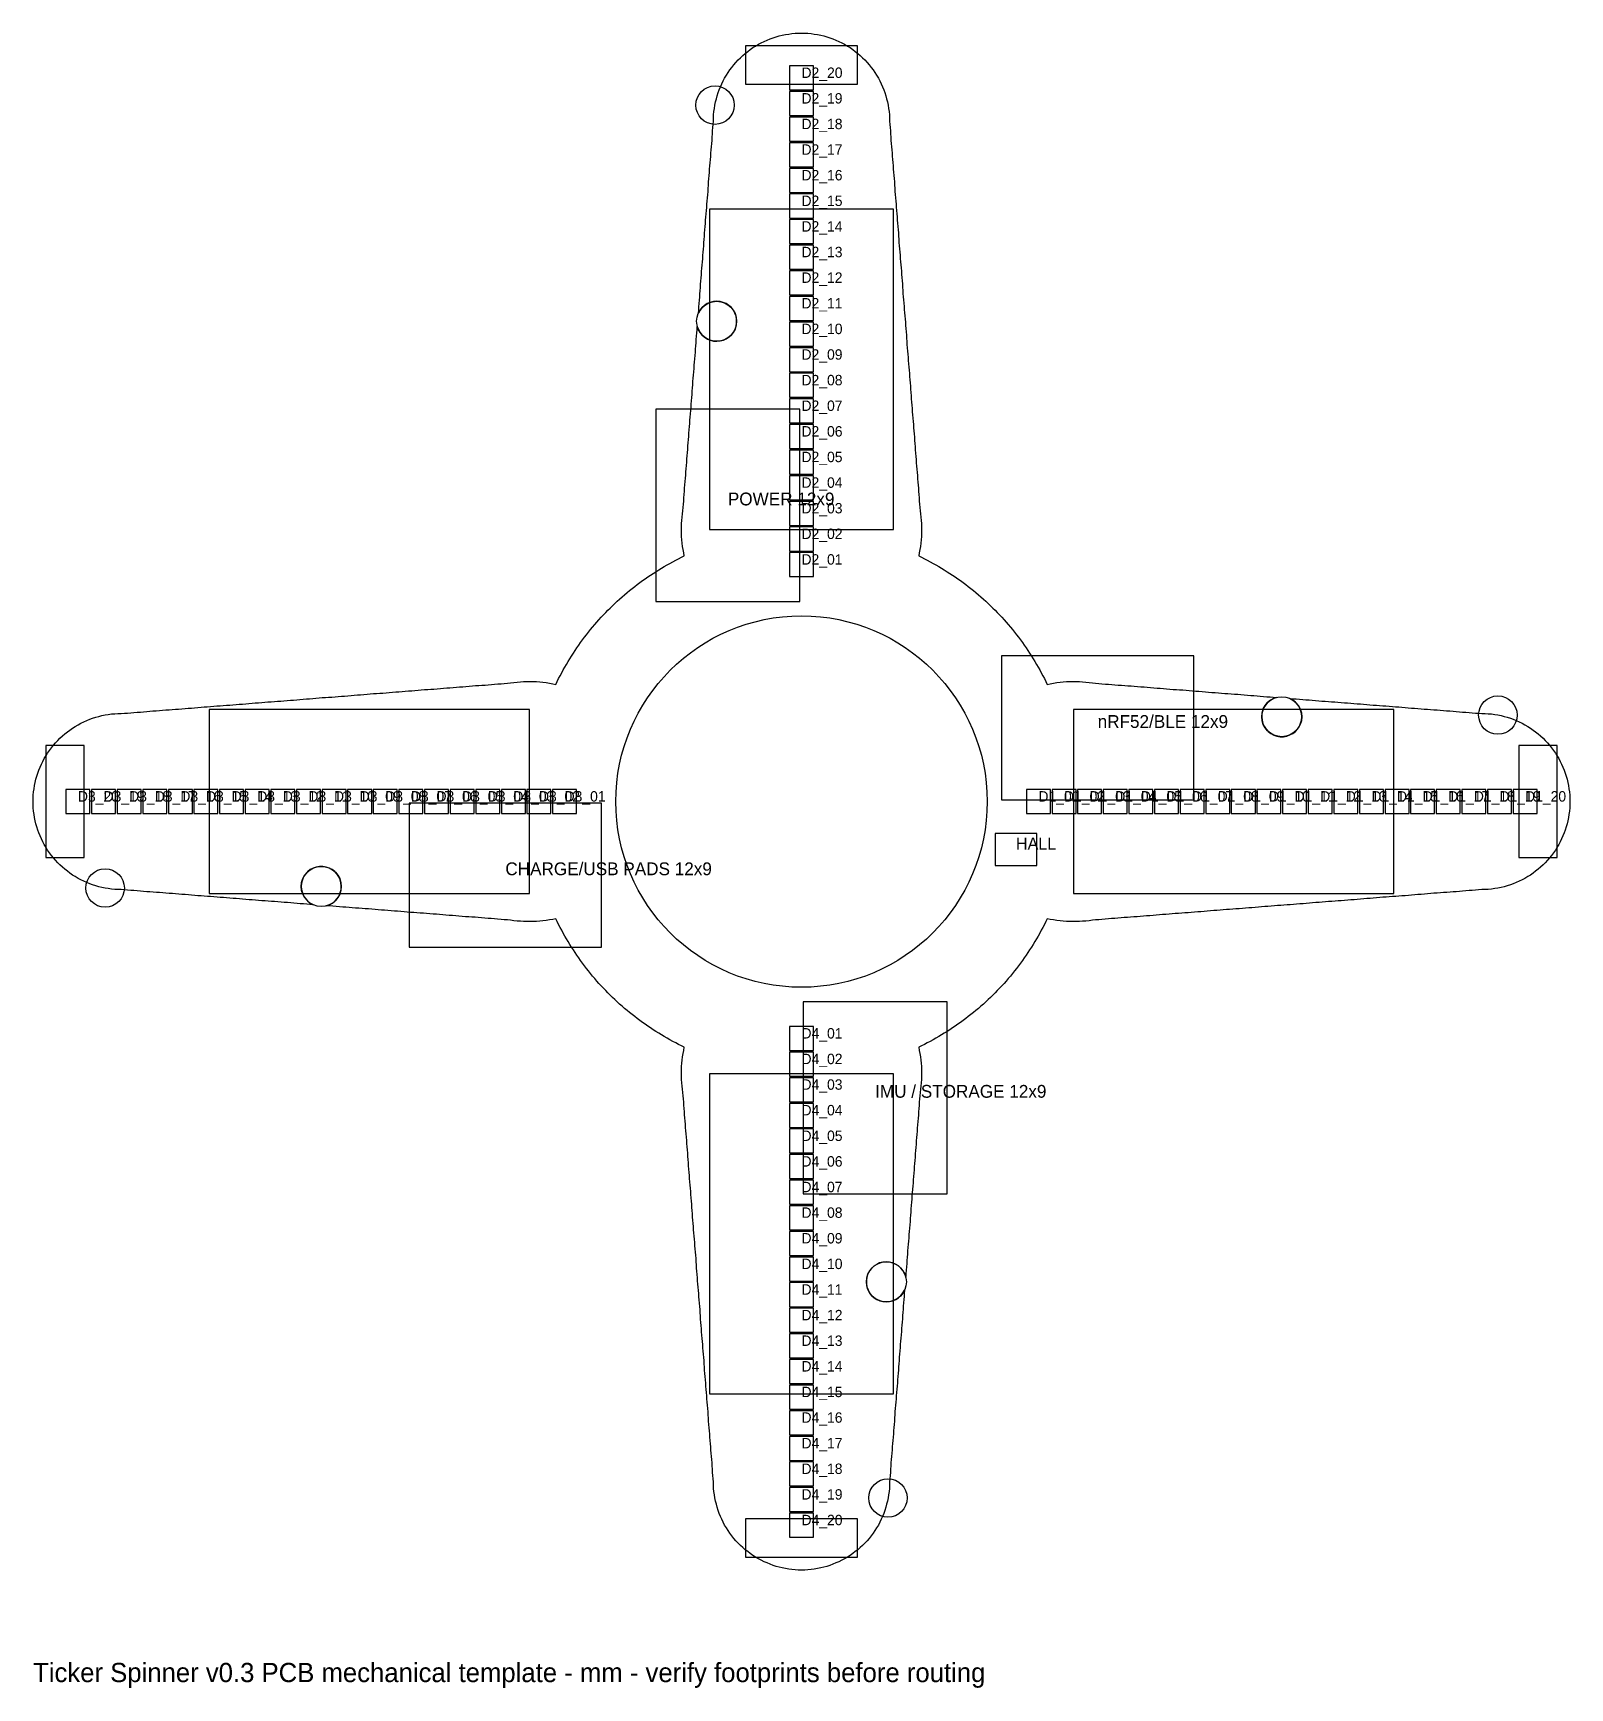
# Model space of a CAD drawing. Header units: millimetres. Extents: x -48 to 48, y -55 to 48.
import ezdxf

# ---------------------------------------------------------------- set-up
doc = ezdxf.new("R2010")
doc.units = ezdxf.units.MM
for name, color, linetype in [('BALANCE', 5, 'Continuous'), ('COURTYARD', 6, 'Continuous'), ('EDGE.CUTS', 7, 'Continuous'), ('LED_TOP', 3, 'Continuous'), ('NOTES', 7, 'Continuous'), ('NPTH', 1, 'Continuous'), ('PLACEMENT_ZONES', 2, 'Continuous'), ('TIP_INTERFACE', 4, 'Continuous')]:
    doc.layers.add(name, color=color, linetype=linetype)

msp = doc.modelspace()

# ---------------------------------------------------------------- linework, layer by layer
at = {"layer": 'BALANCE'}
for centre in [(-5.4, 43.5), (43.5, 5.4), (-43.5, -5.4), (5.4, -43.5)]:
    msp.add_circle(centre, 1.2, dxfattribs=at)
at = {"layer": 'COURTYARD'}
for points in [[(5.75, 17), (5.75, 37), (-5.75, 37), (-5.75, 17)], [(-17, 5.75), (-37, 5.75), (-37, -5.75), (-17, -5.75)], [(17, -5.75), (37, -5.75), (37, 5.75), (17, 5.75)], [(-5.75, -17), (-5.75, -37), (5.75, -37), (5.75, -17)]]:
    msp.add_lwpolyline(points, close=True, dxfattribs=at)
at = {"layer": 'EDGE.CUTS'}
msp.add_lwpolyline([(18.17, -7.41), (17.97, -7.44), (17.77, -7.46), (17.56, -7.48), (17.36, -7.49), (17.16, -7.5), (16.96, -7.5), (16.75, -7.5), (16.55, -7.49), (16.35, -7.47), (16.15, -7.45), (15.94, -7.43), (15.74, -7.39), (15.54, -7.36), (15.35, -7.32), (15.26, -7.5), (15.17, -7.68), (15.07, -7.86), (14.98, -8.04), (14.88, -8.22), (14.78, -8.4), (14.68, -8.57), (14.58, -8.75), (14.47, -8.92), (14.36, -9.09), (14.25, -9.26), (14.14, -9.43), (14.03, -9.6), (13.91, -9.77), (13.8, -9.93), (13.68, -10.1), (13.55, -10.26), (13.43, -10.42), (13.31, -10.58), (13.18, -10.74), (13.05, -10.9), (12.92, -11.05), (12.78, -11.21), (12.65, -11.36), (12.51, -11.51), (12.37, -11.66), (12.23, -11.8), (12.09, -11.95), (11.95, -12.09), (11.8, -12.23), (11.66, -12.37), (11.51, -12.51), (11.36, -12.65), (11.21, -12.78), (11.05, -12.92), (10.9, -13.05), (10.74, -13.18), (10.58, -13.31), (10.42, -13.43), (10.26, -13.55), (10.1, -13.68), (9.93, -13.8), (9.77, -13.91), (9.6, -14.03), (9.43, -14.14), (9.26, -14.25), (9.09, -14.36), (8.92, -14.47), (8.75, -14.58), (8.57, -14.68), (8.4, -14.78), (8.22, -14.88), (8.04, -14.98), (7.86, -15.07), (7.68, -15.17), (7.5, -15.26), (7.32, -15.35), (7.36, -15.54), (7.39, -15.74), (7.43, -15.94), (7.45, -16.15), (7.47, -16.35), (7.49, -16.55), (7.5, -16.75), (7.5, -16.96), (7.5, -17.16), (7.49, -17.36), (7.48, -17.56), (7.46, -17.77), (7.44, -17.97), (7.41, -18.17), (7.39, -18.37), (7.38, -18.57), (7.36, -18.77), (7.34, -18.98), (7.33, -19.18), (7.31, -19.38), (7.3, -19.58), (7.28, -19.78), (7.27, -19.99), (7.25, -20.19), (7.23, -20.39), (7.22, -20.59), (7.2, -20.79), (7.19, -20.99), (7.17, -21.2), (7.16, -21.4), (7.14, -21.6), (7.12, -21.8), (7.11, -22), (7.09, -22.21), (7.08, -22.41), (7.06, -22.61), (7.04, -22.81), (7.03, -23.01), (7.01, -23.21), (7, -23.42), (6.98, -23.62), (6.97, -23.82), (6.95, -24.02), (6.93, -24.22), (6.92, -24.43), (6.9, -24.63), (6.89, -24.83), (6.87, -25.03), (6.85, -25.23), (6.84, -25.43), (6.82, -25.64), (6.81, -25.84), (6.79, -26.04), (6.78, -26.24), (6.76, -26.44), (6.74, -26.64), (6.73, -26.85), (6.71, -27.05), (6.7, -27.25), (6.68, -27.45), (6.66, -27.65), (6.65, -27.86), (6.63, -28.06), (6.62, -28.26), (6.6, -28.46), (6.59, -28.66), (6.57, -28.86), (6.55, -29.07), (6.54, -29.27), (6.52, -29.47), (6.51, -29.67), (6.44, -29.48), (6.34, -29.3), (6.21, -29.14), (6.05, -29), (5.88, -28.89), (5.69, -28.81), (5.49, -28.76), (5.29, -28.75), (5.08, -28.77), (4.88, -28.82), (4.7, -28.91), (4.52, -29.02), (4.37, -29.16), (4.25, -29.32), (4.15, -29.5), (4.09, -29.7), (4.05, -29.9), (4.05, -30.11), (4.09, -30.31), (4.16, -30.5), (4.25, -30.69), (4.38, -30.85), (4.53, -30.99), (4.7, -31.1), (4.89, -31.18), (5.09, -31.23), (5.3, -31.25), (5.5, -31.23), (5.7, -31.18), (5.89, -31.1), (6.06, -30.99), (6.21, -30.85), (6.34, -30.69), (6.44, -30.51), (6.42, -30.71), (6.41, -30.91), (6.39, -31.11), (6.38, -31.31), (6.36, -31.51), (6.35, -31.71), (6.33, -31.91), (6.31, -32.11), (6.3, -32.31), (6.28, -32.51), (6.27, -32.71), (6.25, -32.91), (6.24, -33.11), (6.22, -33.31), (6.21, -33.51), (6.19, -33.71), (6.17, -33.91), (6.16, -34.11), (6.14, -34.31), (6.13, -34.51), (6.11, -34.71), (6.1, -34.91), (6.08, -35.11), (6.06, -35.31), (6.05, -35.51), (6.03, -35.71), (6.02, -35.91), (6, -36.11), (5.99, -36.31), (5.97, -36.51), (5.95, -36.71), (5.94, -36.91), (5.92, -37.11), (5.91, -37.31), (5.89, -37.51), (5.88, -37.7), (5.86, -37.9), (5.84, -38.1), (5.83, -38.3), (5.81, -38.5), (5.8, -38.7), (5.78, -38.9), (5.77, -39.1), (5.75, -39.3), (5.74, -39.5), (5.72, -39.7), (5.7, -39.9), (5.69, -40.1), (5.67, -40.3), (5.66, -40.5), (5.64, -40.7), (5.63, -40.9), (5.61, -41.1), (5.59, -41.3), (5.58, -41.5), (5.56, -41.7), (5.55, -41.9), (5.53, -42.1), (5.52, -42.3), (5.5, -42.5), (5.5, -42.7), (5.49, -42.9), (5.47, -43.1), (5.44, -43.3), (5.41, -43.5), (5.37, -43.7), (5.32, -43.89), (5.27, -44.08), (5.21, -44.28), (5.14, -44.46), (5.06, -44.65), (4.98, -44.83), (4.89, -45.01), (4.8, -45.19), (4.69, -45.37), (4.59, -45.53), (4.47, -45.7), (4.35, -45.86), (4.23, -46.02), (4.1, -46.17), (3.96, -46.32), (3.82, -46.46), (3.67, -46.6), (3.52, -46.73), (3.36, -46.85), (3.2, -46.97), (3.03, -47.09), (2.87, -47.19), (2.69, -47.3), (2.51, -47.39), (2.33, -47.48), (2.15, -47.56), (1.96, -47.64), (1.78, -47.71), (1.58, -47.77), (1.39, -47.82), (1.2, -47.87), (1, -47.91), (0.8, -47.94), (0.6, -47.97), (0.4, -47.99), (0.2, -48), (0, -48), (-0.2, -48), (-0.4, -47.99), (-0.6, -47.97), (-0.8, -47.94), (-1, -47.91), (-1.2, -47.87), (-1.39, -47.82), (-1.58, -47.77), (-1.78, -47.71), (-1.96, -47.64), (-2.15, -47.56), (-2.33, -47.48), (-2.51, -47.39), (-2.69, -47.3), (-2.87, -47.19), (-3.03, -47.09), (-3.2, -46.97), (-3.36, -46.85), (-3.52, -46.73), (-3.67, -46.6), (-3.82, -46.46), (-3.96, -46.32), (-4.1, -46.17), (-4.23, -46.02), (-4.35, -45.86), (-4.47, -45.7), (-4.59, -45.53), (-4.69, -45.37), (-4.8, -45.19), (-4.89, -45.01), (-4.98, -44.83), (-5.06, -44.65), (-5.14, -44.46), (-5.21, -44.28), (-5.27, -44.08), (-5.32, -43.89), (-5.37, -43.7), (-5.41, -43.5), (-5.44, -43.3), (-5.47, -43.1), (-5.49, -42.9), (-5.5, -42.7), (-5.5, -42.5), (-5.52, -42.3), (-5.53, -42.1), (-5.55, -41.9), (-5.56, -41.7), (-5.58, -41.5), (-5.59, -41.3), (-5.61, -41.1), (-5.63, -40.9), (-5.64, -40.71), (-5.66, -40.51), (-5.67, -40.31), (-5.69, -40.11), (-5.7, -39.91), (-5.72, -39.71), (-5.73, -39.51), (-5.75, -39.31), (-5.77, -39.11), (-5.78, -38.91), (-5.8, -38.71), (-5.81, -38.51), (-5.83, -38.31), (-5.84, -38.11), (-5.86, -37.91), (-5.88, -37.71), (-5.89, -37.51), (-5.91, -37.31), (-5.92, -37.12), (-5.94, -36.92), (-5.95, -36.72), (-5.97, -36.52), (-5.98, -36.32), (-6, -36.12), (-6.02, -35.92), (-6.03, -35.72), (-6.05, -35.52), (-6.06, -35.32), (-6.08, -35.12), (-6.09, -34.92), (-6.11, -34.72), (-6.13, -34.52), (-6.14, -34.32), (-6.16, -34.12), (-6.17, -33.92), (-6.19, -33.72), (-6.2, -33.53), (-6.22, -33.33), (-6.24, -33.13), (-6.25, -32.93), (-6.27, -32.73), (-6.28, -32.53), (-6.3, -32.33), (-6.31, -32.13), (-6.33, -31.93), (-6.34, -31.73), (-6.36, -31.53), (-6.38, -31.33), (-6.39, -31.13), (-6.41, -30.93), (-6.42, -30.73), (-6.44, -30.53), (-6.45, -30.33), (-6.47, -30.14), (-6.49, -29.94), (-6.5, -29.74), (-6.52, -29.54), (-6.53, -29.34), (-6.55, -29.14), (-6.56, -28.94), (-6.58, -28.74), (-6.59, -28.54), (-6.61, -28.34), (-6.63, -28.14), (-6.64, -27.94), (-6.66, -27.74), (-6.67, -27.54), (-6.69, -27.34), (-6.7, -27.14), (-6.72, -26.94), (-6.74, -26.74), (-6.75, -26.55), (-6.77, -26.35), (-6.78, -26.15), (-6.8, -25.95), (-6.81, -25.75), (-6.83, -25.55), (-6.85, -25.35), (-6.86, -25.15), (-6.88, -24.95), (-6.89, -24.75), (-6.91, -24.55), (-6.92, -24.35), (-6.94, -24.15), (-6.95, -23.95), (-6.97, -23.75), (-6.99, -23.55), (-7, -23.35), (-7.02, -23.16), (-7.03, -22.96), (-7.05, -22.76), (-7.06, -22.56), (-7.08, -22.36), (-7.1, -22.16), (-7.11, -21.96), (-7.13, -21.76), (-7.14, -21.56), (-7.16, -21.36), (-7.17, -21.16), (-7.19, -20.96), (-7.2, -20.76), (-7.22, -20.56), (-7.24, -20.36), (-7.25, -20.16), (-7.27, -19.96), (-7.28, -19.76), (-7.3, -19.57), (-7.31, -19.37), (-7.33, -19.17), (-7.35, -18.97), (-7.36, -18.77), (-7.38, -18.57), (-7.39, -18.37), (-7.41, -18.17), (-7.44, -17.97), (-7.46, -17.77), (-7.48, -17.56), (-7.49, -17.36), (-7.5, -17.16), (-7.5, -16.96), (-7.5, -16.75), (-7.49, -16.55), (-7.47, -16.35), (-7.45, -16.15), (-7.43, -15.94), (-7.39, -15.74), (-7.36, -15.54), (-7.32, -15.35), (-7.5, -15.26), (-7.68, -15.17), (-7.86, -15.07), (-8.04, -14.98), (-8.22, -14.88), (-8.4, -14.78), (-8.57, -14.68), (-8.75, -14.58), (-8.92, -14.47), (-9.09, -14.36), (-9.26, -14.25), (-9.43, -14.14), (-9.6, -14.03), (-9.77, -13.91), (-9.93, -13.8), (-10.1, -13.68), (-10.26, -13.55), (-10.42, -13.43), (-10.58, -13.31), (-10.74, -13.18), (-10.9, -13.05), (-11.05, -12.92), (-11.21, -12.78), (-11.36, -12.65), (-11.51, -12.51), (-11.66, -12.37), (-11.8, -12.23), (-11.95, -12.09), (-12.09, -11.95), (-12.23, -11.8), (-12.37, -11.66), (-12.51, -11.51), (-12.65, -11.36), (-12.78, -11.21), (-12.92, -11.05), (-13.05, -10.9), (-13.18, -10.74), (-13.31, -10.58), (-13.43, -10.42), (-13.55, -10.26), (-13.68, -10.1), (-13.8, -9.93), (-13.91, -9.77), (-14.03, -9.6), (-14.14, -9.43), (-14.25, -9.26), (-14.36, -9.09), (-14.47, -8.92), (-14.58, -8.75), (-14.68, -8.57), (-14.78, -8.4), (-14.88, -8.22), (-14.98, -8.04), (-15.07, -7.86), (-15.17, -7.68), (-15.26, -7.5), (-15.35, -7.32), (-15.54, -7.36), (-15.74, -7.39), (-15.94, -7.43), (-16.15, -7.45), (-16.35, -7.47), (-16.55, -7.49), (-16.75, -7.5), (-16.96, -7.5), (-17.16, -7.5), (-17.36, -7.49), (-17.56, -7.48), (-17.77, -7.46), (-17.97, -7.44), (-18.17, -7.41), (-18.37, -7.39), (-18.57, -7.38), (-18.77, -7.36), (-18.98, -7.34), (-19.18, -7.33), (-19.38, -7.31), (-19.58, -7.3), (-19.78, -7.28), (-19.99, -7.27), (-20.19, -7.25), (-20.39, -7.23), (-20.59, -7.22), (-20.79, -7.2), (-20.99, -7.19), (-21.2, -7.17), (-21.4, -7.16), (-21.6, -7.14), (-21.8, -7.12), (-22, -7.11), (-22.21, -7.09), (-22.41, -7.08), (-22.61, -7.06), (-22.81, -7.04), (-23.01, -7.03), (-23.21, -7.01), (-23.42, -7), (-23.62, -6.98), (-23.82, -6.97), (-24.02, -6.95), (-24.22, -6.93), (-24.43, -6.92), (-24.63, -6.9), (-24.83, -6.89), (-25.03, -6.87), (-25.23, -6.85), (-25.43, -6.84), (-25.64, -6.82), (-25.84, -6.81), (-26.04, -6.79), (-26.24, -6.78), (-26.44, -6.76), (-26.64, -6.74), (-26.85, -6.73), (-27.05, -6.71), (-27.25, -6.7), (-27.45, -6.68), (-27.65, -6.66), (-27.86, -6.65), (-28.06, -6.63), (-28.26, -6.62), (-28.46, -6.6), (-28.66, -6.59), (-28.86, -6.57), (-29.07, -6.55), (-29.27, -6.54), (-29.47, -6.52), (-29.67, -6.51), (-29.48, -6.44), (-29.3, -6.34), (-29.14, -6.21), (-29, -6.05), (-28.89, -5.88), (-28.81, -5.69), (-28.76, -5.49), (-28.75, -5.29), (-28.77, -5.08), (-28.82, -4.88), (-28.91, -4.7), (-29.02, -4.52), (-29.16, -4.37), (-29.32, -4.25), (-29.5, -4.15), (-29.7, -4.09), (-29.9, -4.05), (-30.11, -4.05), (-30.31, -4.09), (-30.5, -4.16), (-30.69, -4.25), (-30.85, -4.38), (-30.99, -4.53), (-31.1, -4.7), (-31.18, -4.89), (-31.23, -5.09), (-31.25, -5.3), (-31.23, -5.5), (-31.18, -5.7), (-31.1, -5.89), (-30.99, -6.06), (-30.85, -6.21), (-30.69, -6.34), (-30.51, -6.44), (-30.71, -6.42), (-30.91, -6.41), (-31.11, -6.39), (-31.31, -6.38), (-31.51, -6.36), (-31.71, -6.35), (-31.91, -6.33), (-32.11, -6.31), (-32.31, -6.3), (-32.51, -6.28), (-32.71, -6.27), (-32.91, -6.25), (-33.11, -6.24), (-33.31, -6.22), (-33.51, -6.21), (-33.71, -6.19), (-33.91, -6.17), (-34.11, -6.16), (-34.31, -6.14), (-34.51, -6.13), (-34.71, -6.11), (-34.91, -6.1), (-35.11, -6.08), (-35.31, -6.06), (-35.51, -6.05), (-35.71, -6.03), (-35.91, -6.02), (-36.11, -6), (-36.31, -5.99), (-36.51, -5.97), (-36.71, -5.95), (-36.91, -5.94), (-37.11, -5.92), (-37.31, -5.91), (-37.51, -5.89), (-37.7, -5.88), (-37.9, -5.86), (-38.1, -5.84), (-38.3, -5.83), (-38.5, -5.81), (-38.7, -5.8), (-38.9, -5.78), (-39.1, -5.77), (-39.3, -5.75), (-39.5, -5.74), (-39.7, -5.72), (-39.9, -5.7), (-40.1, -5.69), (-40.3, -5.67), (-40.5, -5.66), (-40.7, -5.64), (-40.9, -5.63), (-41.1, -5.61), (-41.3, -5.59), (-41.5, -5.58), (-41.7, -5.56), (-41.9, -5.55), (-42.1, -5.53), (-42.3, -5.52), (-42.5, -5.5), (-42.7, -5.5), (-42.9, -5.49), (-43.1, -5.47), (-43.3, -5.44), (-43.5, -5.41), (-43.7, -5.37), (-43.89, -5.32), (-44.08, -5.27), (-44.28, -5.21), (-44.46, -5.14), (-44.65, -5.06), (-44.83, -4.98), (-45.01, -4.89), (-45.19, -4.8), (-45.37, -4.69), (-45.53, -4.59), (-45.7, -4.47), (-45.86, -4.35), (-46.02, -4.23), (-46.17, -4.1), (-46.32, -3.96), (-46.46, -3.82), (-46.6, -3.67), (-46.73, -3.52), (-46.85, -3.36), (-46.97, -3.2), (-47.09, -3.03), (-47.19, -2.87), (-47.3, -2.69), (-47.39, -2.51), (-47.48, -2.33), (-47.56, -2.15), (-47.64, -1.96), (-47.71, -1.78), (-47.77, -1.58), (-47.82, -1.39), (-47.87, -1.2), (-47.91, -1), (-47.94, -0.8), (-47.97, -0.6), (-47.99, -0.4), (-48, -0.2), (-48, 0), (-48, 0.2), (-47.99, 0.4), (-47.97, 0.6), (-47.94, 0.8), (-47.91, 1), (-47.87, 1.2), (-47.82, 1.39), (-47.77, 1.58), (-47.71, 1.78), (-47.64, 1.96), (-47.56, 2.15), (-47.48, 2.33), (-47.39, 2.51), (-47.3, 2.69), (-47.19, 2.87), (-47.09, 3.03), (-46.97, 3.2), (-46.85, 3.36), (-46.73, 3.52), (-46.6, 3.67), (-46.46, 3.82), (-46.32, 3.96), (-46.17, 4.1), (-46.02, 4.23), (-45.86, 4.35), (-45.7, 4.47), (-45.53, 4.59), (-45.37, 4.69), (-45.19, 4.8), (-45.01, 4.89), (-44.83, 4.98), (-44.65, 5.06), (-44.46, 5.14), (-44.28, 5.21), (-44.08, 5.27), (-43.89, 5.32), (-43.7, 5.37), (-43.5, 5.41), (-43.3, 5.44), (-43.1, 5.47), (-42.9, 5.49), (-42.7, 5.5), (-42.5, 5.5), (-42.3, 5.52), (-42.1, 5.53), (-41.9, 5.55), (-41.7, 5.56), (-41.5, 5.58), (-41.3, 5.59), (-41.1, 5.61), (-40.9, 5.63), (-40.71, 5.64), (-40.51, 5.66), (-40.31, 5.67), (-40.11, 5.69), (-39.91, 5.7), (-39.71, 5.72), (-39.51, 5.73), (-39.31, 5.75), (-39.11, 5.77), (-38.91, 5.78), (-38.71, 5.8), (-38.51, 5.81), (-38.31, 5.83), (-38.11, 5.84), (-37.91, 5.86), (-37.71, 5.88), (-37.51, 5.89), (-37.31, 5.91), (-37.12, 5.92), (-36.92, 5.94), (-36.72, 5.95), (-36.52, 5.97), (-36.32, 5.98), (-36.12, 6), (-35.92, 6.02), (-35.72, 6.03), (-35.52, 6.05), (-35.32, 6.06), (-35.12, 6.08), (-34.92, 6.09), (-34.72, 6.11), (-34.52, 6.13), (-34.32, 6.14), (-34.12, 6.16), (-33.92, 6.17), (-33.72, 6.19), (-33.53, 6.2), (-33.33, 6.22), (-33.13, 6.24), (-32.93, 6.25), (-32.73, 6.27), (-32.53, 6.28), (-32.33, 6.3), (-32.13, 6.31), (-31.93, 6.33), (-31.73, 6.34), (-31.53, 6.36), (-31.33, 6.38), (-31.13, 6.39), (-30.93, 6.41), (-30.73, 6.42), (-30.53, 6.44), (-30.33, 6.45), (-30.14, 6.47), (-29.94, 6.49), (-29.74, 6.5), (-29.54, 6.52), (-29.34, 6.53), (-29.14, 6.55), (-28.94, 6.56), (-28.74, 6.58), (-28.54, 6.59), (-28.34, 6.61), (-28.14, 6.63), (-27.94, 6.64), (-27.74, 6.66), (-27.54, 6.67), (-27.34, 6.69), (-27.14, 6.7), (-26.94, 6.72), (-26.74, 6.74), (-26.55, 6.75), (-26.35, 6.77), (-26.15, 6.78), (-25.95, 6.8), (-25.75, 6.81), (-25.55, 6.83), (-25.35, 6.85), (-25.15, 6.86), (-24.95, 6.88), (-24.75, 6.89), (-24.55, 6.91), (-24.35, 6.92), (-24.15, 6.94), (-23.95, 6.95), (-23.75, 6.97), (-23.55, 6.99), (-23.35, 7), (-23.16, 7.02), (-22.96, 7.03), (-22.76, 7.05), (-22.56, 7.06), (-22.36, 7.08), (-22.16, 7.1), (-21.96, 7.11), (-21.76, 7.13), (-21.56, 7.14), (-21.36, 7.16), (-21.16, 7.17), (-20.96, 7.19), (-20.76, 7.2), (-20.56, 7.22), (-20.36, 7.24), (-20.16, 7.25), (-19.96, 7.27), (-19.76, 7.28), (-19.57, 7.3), (-19.37, 7.31), (-19.17, 7.33), (-18.97, 7.35), (-18.77, 7.36), (-18.57, 7.38), (-18.37, 7.39), (-18.17, 7.41), (-17.97, 7.44), (-17.77, 7.46), (-17.56, 7.48), (-17.36, 7.49), (-17.16, 7.5), (-16.96, 7.5), (-16.75, 7.5), (-16.55, 7.49), (-16.35, 7.47), (-16.15, 7.45), (-15.94, 7.43), (-15.74, 7.39), (-15.54, 7.36), (-15.35, 7.32), (-15.26, 7.5), (-15.17, 7.68), (-15.07, 7.86), (-14.98, 8.04), (-14.88, 8.22), (-14.78, 8.4), (-14.68, 8.57), (-14.58, 8.75), (-14.47, 8.92), (-14.36, 9.09), (-14.25, 9.26), (-14.14, 9.43), (-14.03, 9.6), (-13.91, 9.77), (-13.8, 9.93), (-13.68, 10.1), (-13.55, 10.26), (-13.43, 10.42), (-13.31, 10.58), (-13.18, 10.74), (-13.05, 10.9), (-12.92, 11.05), (-12.78, 11.21), (-12.65, 11.36), (-12.51, 11.51), (-12.37, 11.66), (-12.23, 11.8), (-12.09, 11.95), (-11.95, 12.09), (-11.8, 12.23), (-11.66, 12.37), (-11.51, 12.51), (-11.36, 12.65), (-11.21, 12.78), (-11.05, 12.92), (-10.9, 13.05), (-10.74, 13.18), (-10.58, 13.31), (-10.42, 13.43), (-10.26, 13.55), (-10.1, 13.68), (-9.93, 13.8), (-9.77, 13.91), (-9.6, 14.03), (-9.43, 14.14), (-9.26, 14.25), (-9.09, 14.36), (-8.92, 14.47), (-8.75, 14.58), (-8.57, 14.68), (-8.4, 14.78), (-8.22, 14.88), (-8.04, 14.98), (-7.86, 15.07), (-7.68, 15.17), (-7.5, 15.26), (-7.32, 15.35), (-7.36, 15.54), (-7.39, 15.74), (-7.43, 15.94), (-7.45, 16.15), (-7.47, 16.35), (-7.49, 16.55), (-7.5, 16.75), (-7.5, 16.96), (-7.5, 17.16), (-7.49, 17.36), (-7.48, 17.56), (-7.46, 17.77), (-7.44, 17.97), (-7.41, 18.17), (-7.39, 18.37), (-7.38, 18.57), (-7.36, 18.77), (-7.34, 18.98), (-7.33, 19.18), (-7.31, 19.38), (-7.3, 19.58), (-7.28, 19.78), (-7.27, 19.99), (-7.25, 20.19), (-7.23, 20.39), (-7.22, 20.59), (-7.2, 20.79), (-7.19, 20.99), (-7.17, 21.2), (-7.16, 21.4), (-7.14, 21.6), (-7.12, 21.8), (-7.11, 22), (-7.09, 22.21), (-7.08, 22.41), (-7.06, 22.61), (-7.04, 22.81), (-7.03, 23.01), (-7.01, 23.21), (-7, 23.42), (-6.98, 23.62), (-6.97, 23.82), (-6.95, 24.02), (-6.93, 24.22), (-6.92, 24.43), (-6.9, 24.63), (-6.89, 24.83), (-6.87, 25.03), (-6.85, 25.23), (-6.84, 25.43), (-6.82, 25.64), (-6.81, 25.84), (-6.79, 26.04), (-6.78, 26.24), (-6.76, 26.44), (-6.74, 26.64), (-6.73, 26.85), (-6.71, 27.05), (-6.7, 27.25), (-6.68, 27.45), (-6.66, 27.65), (-6.65, 27.86), (-6.63, 28.06), (-6.62, 28.26), (-6.6, 28.46), (-6.59, 28.66), (-6.57, 28.86), (-6.55, 29.07), (-6.54, 29.27), (-6.52, 29.47), (-6.51, 29.67), (-6.44, 29.48), (-6.34, 29.3), (-6.21, 29.14), (-6.05, 29), (-5.88, 28.89), (-5.69, 28.81), (-5.49, 28.76), (-5.29, 28.75), (-5.08, 28.77), (-4.88, 28.82), (-4.7, 28.91), (-4.52, 29.02), (-4.37, 29.16), (-4.25, 29.32), (-4.15, 29.5), (-4.09, 29.7), (-4.05, 29.9), (-4.05, 30.11), (-4.09, 30.31), (-4.16, 30.5), (-4.25, 30.69), (-4.38, 30.85), (-4.53, 30.99), (-4.7, 31.1), (-4.89, 31.18), (-5.09, 31.23), (-5.3, 31.25), (-5.5, 31.23), (-5.7, 31.18), (-5.89, 31.1), (-6.06, 30.99), (-6.21, 30.85), (-6.34, 30.69), (-6.44, 30.51), (-6.42, 30.71), (-6.41, 30.91), (-6.39, 31.11), (-6.38, 31.31), (-6.36, 31.51), (-6.35, 31.71), (-6.33, 31.91), (-6.31, 32.11), (-6.3, 32.31), (-6.28, 32.51), (-6.27, 32.71), (-6.25, 32.91), (-6.24, 33.11), (-6.22, 33.31), (-6.21, 33.51), (-6.19, 33.71), (-6.17, 33.91), (-6.16, 34.11), (-6.14, 34.31), (-6.13, 34.51), (-6.11, 34.71), (-6.1, 34.91), (-6.08, 35.11), (-6.06, 35.31), (-6.05, 35.51), (-6.03, 35.71), (-6.02, 35.91), (-6, 36.11), (-5.99, 36.31), (-5.97, 36.51), (-5.95, 36.71), (-5.94, 36.91), (-5.92, 37.11), (-5.91, 37.31), (-5.89, 37.51), (-5.88, 37.7), (-5.86, 37.9), (-5.84, 38.1), (-5.83, 38.3), (-5.81, 38.5), (-5.8, 38.7), (-5.78, 38.9), (-5.77, 39.1), (-5.75, 39.3), (-5.74, 39.5), (-5.72, 39.7), (-5.7, 39.9), (-5.69, 40.1), (-5.67, 40.3), (-5.66, 40.5), (-5.64, 40.7), (-5.63, 40.9), (-5.61, 41.1), (-5.59, 41.3), (-5.58, 41.5), (-5.56, 41.7), (-5.55, 41.9), (-5.53, 42.1), (-5.52, 42.3), (-5.5, 42.5), (-5.5, 42.7), (-5.49, 42.9), (-5.47, 43.1), (-5.44, 43.3), (-5.41, 43.5), (-5.37, 43.7), (-5.32, 43.89), (-5.27, 44.08), (-5.21, 44.28), (-5.14, 44.46), (-5.06, 44.65), (-4.98, 44.83), (-4.89, 45.01), (-4.8, 45.19), (-4.69, 45.37), (-4.59, 45.53), (-4.47, 45.7), (-4.35, 45.86), (-4.23, 46.02), (-4.1, 46.17), (-3.96, 46.32), (-3.82, 46.46), (-3.67, 46.6), (-3.52, 46.73), (-3.36, 46.85), (-3.2, 46.97), (-3.03, 47.09), (-2.87, 47.19), (-2.69, 47.3), (-2.51, 47.39), (-2.33, 47.48), (-2.15, 47.56), (-1.96, 47.64), (-1.78, 47.71), (-1.58, 47.77), (-1.39, 47.82), (-1.2, 47.87), (-1, 47.91), (-0.8, 47.94), (-0.6, 47.97), (-0.4, 47.99), (-0.2, 48), (0, 48), (0.2, 48), (0.4, 47.99), (0.6, 47.97), (0.8, 47.94), (1, 47.91), (1.2, 47.87), (1.39, 47.82), (1.58, 47.77), (1.78, 47.71), (1.96, 47.64), (2.15, 47.56), (2.33, 47.48), (2.51, 47.39), (2.69, 47.3), (2.87, 47.19), (3.03, 47.09), (3.2, 46.97), (3.36, 46.85), (3.52, 46.73), (3.67, 46.6), (3.82, 46.46), (3.96, 46.32), (4.1, 46.17), (4.23, 46.02), (4.35, 45.86), (4.47, 45.7), (4.59, 45.53), (4.69, 45.37), (4.8, 45.19), (4.89, 45.01), (4.98, 44.83), (5.06, 44.65), (5.14, 44.46), (5.21, 44.28), (5.27, 44.08), (5.32, 43.89), (5.37, 43.7), (5.41, 43.5), (5.44, 43.3), (5.47, 43.1), (5.49, 42.9), (5.5, 42.7), (5.5, 42.5), (5.52, 42.3), (5.53, 42.1), (5.55, 41.9), (5.56, 41.7), (5.58, 41.5), (5.59, 41.3), (5.61, 41.1), (5.63, 40.9), (5.64, 40.71), (5.66, 40.51), (5.67, 40.31), (5.69, 40.11), (5.7, 39.91), (5.72, 39.71), (5.73, 39.51), (5.75, 39.31), (5.77, 39.11), (5.78, 38.91), (5.8, 38.71), (5.81, 38.51), (5.83, 38.31), (5.84, 38.11), (5.86, 37.91), (5.88, 37.71), (5.89, 37.51), (5.91, 37.31), (5.92, 37.12), (5.94, 36.92), (5.95, 36.72), (5.97, 36.52), (5.98, 36.32), (6, 36.12), (6.02, 35.92), (6.03, 35.72), (6.05, 35.52), (6.06, 35.32), (6.08, 35.12), (6.09, 34.92), (6.11, 34.72), (6.13, 34.52), (6.14, 34.32), (6.16, 34.12), (6.17, 33.92), (6.19, 33.72), (6.2, 33.53), (6.22, 33.33), (6.24, 33.13), (6.25, 32.93), (6.27, 32.73), (6.28, 32.53), (6.3, 32.33), (6.31, 32.13), (6.33, 31.93), (6.34, 31.73), (6.36, 31.53), (6.38, 31.33), (6.39, 31.13), (6.41, 30.93), (6.42, 30.73), (6.44, 30.53), (6.45, 30.33), (6.47, 30.14), (6.49, 29.94), (6.5, 29.74), (6.52, 29.54), (6.53, 29.34), (6.55, 29.14), (6.56, 28.94), (6.58, 28.74), (6.59, 28.54), (6.61, 28.34), (6.63, 28.14), (6.64, 27.94), (6.66, 27.74), (6.67, 27.54), (6.69, 27.34), (6.7, 27.14), (6.72, 26.94), (6.74, 26.74), (6.75, 26.55), (6.77, 26.35), (6.78, 26.15), (6.8, 25.95), (6.81, 25.75), (6.83, 25.55), (6.85, 25.35), (6.86, 25.15), (6.88, 24.95), (6.89, 24.75), (6.91, 24.55), (6.92, 24.35), (6.94, 24.15), (6.95, 23.95), (6.97, 23.75), (6.99, 23.55), (7, 23.35), (7.02, 23.16), (7.03, 22.96), (7.05, 22.76), (7.06, 22.56), (7.08, 22.36), (7.1, 22.16), (7.11, 21.96), (7.13, 21.76), (7.14, 21.56), (7.16, 21.36), (7.17, 21.16), (7.19, 20.96), (7.2, 20.76), (7.22, 20.56), (7.24, 20.36), (7.25, 20.16), (7.27, 19.96), (7.28, 19.76), (7.3, 19.57), (7.31, 19.37), (7.33, 19.17), (7.35, 18.97), (7.36, 18.77), (7.38, 18.57), (7.39, 18.37), (7.41, 18.17), (7.44, 17.97), (7.46, 17.77), (7.48, 17.56), (7.49, 17.36), (7.5, 17.16), (7.5, 16.96), (7.5, 16.75), (7.49, 16.55), (7.47, 16.35), (7.45, 16.15), (7.43, 15.94), (7.39, 15.74), (7.36, 15.54), (7.32, 15.35), (7.5, 15.26), (7.68, 15.17), (7.86, 15.07), (8.04, 14.98), (8.22, 14.88), (8.4, 14.78), (8.57, 14.68), (8.75, 14.58), (8.92, 14.47), (9.09, 14.36), (9.26, 14.25), (9.43, 14.14), (9.6, 14.03), (9.77, 13.91), (9.93, 13.8), (10.1, 13.68), (10.26, 13.55), (10.42, 13.43), (10.58, 13.31), (10.74, 13.18), (10.9, 13.05), (11.05, 12.92), (11.21, 12.78), (11.36, 12.65), (11.51, 12.51), (11.66, 12.37), (11.8, 12.23), (11.95, 12.09), (12.09, 11.95), (12.23, 11.8), (12.37, 11.66), (12.51, 11.51), (12.65, 11.36), (12.78, 11.21), (12.92, 11.05), (13.05, 10.9), (13.18, 10.74), (13.31, 10.58), (13.43, 10.42), (13.55, 10.26), (13.68, 10.1), (13.8, 9.93), (13.91, 9.77), (14.03, 9.6), (14.14, 9.43), (14.25, 9.26), (14.36, 9.09), (14.47, 8.92), (14.58, 8.75), (14.68, 8.57), (14.78, 8.4), (14.88, 8.22), (14.98, 8.04), (15.07, 7.86), (15.17, 7.68), (15.26, 7.5), (15.35, 7.32), (15.54, 7.36), (15.74, 7.39), (15.94, 7.43), (16.15, 7.45), (16.35, 7.47), (16.55, 7.49), (16.75, 7.5), (16.96, 7.5), (17.16, 7.5), (17.36, 7.49), (17.56, 7.48), (17.77, 7.46), (17.97, 7.44), (18.17, 7.41), (18.37, 7.39), (18.57, 7.38), (18.77, 7.36), (18.98, 7.34), (19.18, 7.33), (19.38, 7.31), (19.58, 7.3), (19.78, 7.28), (19.99, 7.27), (20.19, 7.25), (20.39, 7.23), (20.59, 7.22), (20.79, 7.2), (20.99, 7.19), (21.2, 7.17), (21.4, 7.16), (21.6, 7.14), (21.8, 7.12), (22, 7.11), (22.21, 7.09), (22.41, 7.08), (22.61, 7.06), (22.81, 7.04), (23.01, 7.03), (23.21, 7.01), (23.42, 7), (23.62, 6.98), (23.82, 6.97), (24.02, 6.95), (24.22, 6.93), (24.43, 6.92), (24.63, 6.9), (24.83, 6.89), (25.03, 6.87), (25.23, 6.85), (25.43, 6.84), (25.64, 6.82), (25.84, 6.81), (26.04, 6.79), (26.24, 6.78), (26.44, 6.76), (26.64, 6.74), (26.85, 6.73), (27.05, 6.71), (27.25, 6.7), (27.45, 6.68), (27.65, 6.66), (27.86, 6.65), (28.06, 6.63), (28.26, 6.62), (28.46, 6.6), (28.66, 6.59), (28.86, 6.57), (29.07, 6.55), (29.27, 6.54), (29.47, 6.52), (29.67, 6.51), (29.48, 6.44), (29.3, 6.34), (29.14, 6.21), (29, 6.05), (28.89, 5.88), (28.81, 5.69), (28.76, 5.49), (28.75, 5.29), (28.77, 5.08), (28.82, 4.88), (28.91, 4.7), (29.02, 4.52), (29.16, 4.37), (29.32, 4.25), (29.5, 4.15), (29.7, 4.09), (29.9, 4.05), (30.11, 4.05), (30.31, 4.09), (30.5, 4.16), (30.69, 4.25), (30.85, 4.38), (30.99, 4.53), (31.1, 4.7), (31.18, 4.89), (31.23, 5.09), (31.25, 5.3), (31.23, 5.5), (31.18, 5.7), (31.1, 5.89), (30.99, 6.06), (30.85, 6.21), (30.69, 6.34), (30.51, 6.44), (30.71, 6.42), (30.91, 6.41), (31.11, 6.39), (31.31, 6.38), (31.51, 6.36), (31.71, 6.35), (31.91, 6.33), (32.11, 6.31), (32.31, 6.3), (32.51, 6.28), (32.71, 6.27), (32.91, 6.25), (33.11, 6.24), (33.31, 6.22), (33.51, 6.21), (33.71, 6.19), (33.91, 6.17), (34.11, 6.16), (34.31, 6.14), (34.51, 6.13), (34.71, 6.11), (34.91, 6.1), (35.11, 6.08), (35.31, 6.06), (35.51, 6.05), (35.71, 6.03), (35.91, 6.02), (36.11, 6), (36.31, 5.99), (36.51, 5.97), (36.71, 5.95), (36.91, 5.94), (37.11, 5.92), (37.31, 5.91), (37.51, 5.89), (37.7, 5.88), (37.9, 5.86), (38.1, 5.84), (38.3, 5.83), (38.5, 5.81), (38.7, 5.8), (38.9, 5.78), (39.1, 5.77), (39.3, 5.75), (39.5, 5.74), (39.7, 5.72), (39.9, 5.7), (40.1, 5.69), (40.3, 5.67), (40.5, 5.66), (40.7, 5.64), (40.9, 5.63), (41.1, 5.61), (41.3, 5.59), (41.5, 5.58), (41.7, 5.56), (41.9, 5.55), (42.1, 5.53), (42.3, 5.52), (42.5, 5.5), (42.7, 5.5), (42.9, 5.49), (43.1, 5.47), (43.3, 5.44), (43.5, 5.41), (43.7, 5.37), (43.89, 5.32), (44.08, 5.27), (44.28, 5.21), (44.46, 5.14), (44.65, 5.06), (44.83, 4.98), (45.01, 4.89), (45.19, 4.8), (45.37, 4.69), (45.53, 4.59), (45.7, 4.47), (45.86, 4.35), (46.02, 4.23), (46.17, 4.1), (46.32, 3.96), (46.46, 3.82), (46.6, 3.67), (46.73, 3.52), (46.85, 3.36), (46.97, 3.2), (47.09, 3.03), (47.19, 2.87), (47.3, 2.69), (47.39, 2.51), (47.48, 2.33), (47.56, 2.15), (47.64, 1.96), (47.71, 1.78), (47.77, 1.58), (47.82, 1.39), (47.87, 1.2), (47.91, 1), (47.94, 0.8), (47.97, 0.6), (47.99, 0.4), (48, 0.2), (48, 0), (48, -0.2), (47.99, -0.4), (47.97, -0.6), (47.94, -0.8), (47.91, -1), (47.87, -1.2), (47.82, -1.39), (47.77, -1.58), (47.71, -1.78), (47.64, -1.96), (47.56, -2.15), (47.48, -2.33), (47.39, -2.51), (47.3, -2.69), (47.19, -2.87), (47.09, -3.03), (46.97, -3.2), (46.85, -3.36), (46.73, -3.52), (46.6, -3.67), (46.46, -3.82), (46.32, -3.96), (46.17, -4.1), (46.02, -4.23), (45.86, -4.35), (45.7, -4.47), (45.53, -4.59), (45.37, -4.69), (45.19, -4.8), (45.01, -4.89), (44.83, -4.98), (44.65, -5.06), (44.46, -5.14), (44.28, -5.21), (44.08, -5.27), (43.89, -5.32), (43.7, -5.37), (43.5, -5.41), (43.3, -5.44), (43.1, -5.47), (42.9, -5.49), (42.7, -5.5), (42.5, -5.5), (42.3, -5.52), (42.1, -5.53), (41.9, -5.55), (41.7, -5.56), (41.5, -5.58), (41.3, -5.59), (41.1, -5.61), (40.9, -5.63), (40.71, -5.64), (40.51, -5.66), (40.31, -5.67), (40.11, -5.69), (39.91, -5.7), (39.71, -5.72), (39.51, -5.73), (39.31, -5.75), (39.11, -5.77), (38.91, -5.78), (38.71, -5.8), (38.51, -5.81), (38.31, -5.83), (38.11, -5.84), (37.91, -5.86), (37.71, -5.88), (37.51, -5.89), (37.31, -5.91), (37.12, -5.92), (36.92, -5.94), (36.72, -5.95), (36.52, -5.97), (36.32, -5.98), (36.12, -6), (35.92, -6.02), (35.72, -6.03), (35.52, -6.05), (35.32, -6.06), (35.12, -6.08), (34.92, -6.09), (34.72, -6.11), (34.52, -6.13), (34.32, -6.14), (34.12, -6.16), (33.92, -6.17), (33.72, -6.19), (33.53, -6.2), (33.33, -6.22), (33.13, -6.24), (32.93, -6.25), (32.73, -6.27), (32.53, -6.28), (32.33, -6.3), (32.13, -6.31), (31.93, -6.33), (31.73, -6.34), (31.53, -6.36), (31.33, -6.38), (31.13, -6.39), (30.93, -6.41), (30.73, -6.42), (30.53, -6.44), (30.33, -6.45), (30.14, -6.47), (29.94, -6.49), (29.74, -6.5), (29.54, -6.52), (29.34, -6.53), (29.14, -6.55), (28.94, -6.56), (28.74, -6.58), (28.54, -6.59), (28.34, -6.61), (28.14, -6.63), (27.94, -6.64), (27.74, -6.66), (27.54, -6.67), (27.34, -6.69), (27.14, -6.7), (26.94, -6.72), (26.74, -6.74), (26.55, -6.75), (26.35, -6.77), (26.15, -6.78), (25.95, -6.8), (25.75, -6.81), (25.55, -6.83), (25.35, -6.85), (25.15, -6.86), (24.95, -6.88), (24.75, -6.89), (24.55, -6.91), (24.35, -6.92), (24.15, -6.94), (23.95, -6.95), (23.75, -6.97), (23.55, -6.99), (23.35, -7), (23.16, -7.02), (22.96, -7.03), (22.76, -7.05), (22.56, -7.06), (22.36, -7.08), (22.16, -7.1), (21.96, -7.11), (21.76, -7.13), (21.56, -7.14), (21.36, -7.16), (21.16, -7.17), (20.96, -7.19), (20.76, -7.2), (20.56, -7.22), (20.36, -7.24), (20.16, -7.25), (19.96, -7.27), (19.76, -7.28), (19.57, -7.3), (19.37, -7.31), (19.17, -7.33), (18.97, -7.35), (18.77, -7.36), (18.57, -7.38), (18.37, -7.39), (18.17, -7.41)], close=True, dxfattribs=at)
at = {"layer": 'LED_TOP'}
for points in [[(0.75, 44.45), (0.75, 45.95), (-0.75, 45.95), (-0.75, 44.45)], [(0.75, 42.85), (0.75, 44.35), (-0.75, 44.35), (-0.75, 42.85)], [(0.75, 41.25), (0.75, 42.75), (-0.75, 42.75), (-0.75, 41.25)], [(0.75, 39.65), (0.75, 41.15), (-0.75, 41.15), (-0.75, 39.65)], [(0.75, 38.05), (0.75, 39.55), (-0.75, 39.55), (-0.75, 38.05)], [(0.75, 36.45), (0.75, 37.95), (-0.75, 37.95), (-0.75, 36.45)], [(0.75, 34.85), (0.75, 36.35), (-0.75, 36.35), (-0.75, 34.85)], [(0.75, 33.25), (0.75, 34.75), (-0.75, 34.75), (-0.75, 33.25)], [(0.75, 31.65), (0.75, 33.15), (-0.75, 33.15), (-0.75, 31.65)], [(0.75, 30.05), (0.75, 31.55), (-0.75, 31.55), (-0.75, 30.05)], [(0.75, 28.45), (0.75, 29.95), (-0.75, 29.95), (-0.75, 28.45)], [(0.75, 26.85), (0.75, 28.35), (-0.75, 28.35), (-0.75, 26.85)], [(0.75, 25.25), (0.75, 26.75), (-0.75, 26.75), (-0.75, 25.25)], [(0.75, 23.65), (0.75, 25.15), (-0.75, 25.15), (-0.75, 23.65)], [(0.75, 22.05), (0.75, 23.55), (-0.75, 23.55), (-0.75, 22.05)], [(0.75, 20.45), (0.75, 21.95), (-0.75, 21.95), (-0.75, 20.45)], [(0.75, 18.85), (0.75, 20.35), (-0.75, 20.35), (-0.75, 18.85)], [(0.75, 17.25), (0.75, 18.75), (-0.75, 18.75), (-0.75, 17.25)], [(0.75, 15.65), (0.75, 17.15), (-0.75, 17.15), (-0.75, 15.65)], [(0.75, 14.05), (0.75, 15.55), (-0.75, 15.55), (-0.75, 14.05)], [(-44.45, 0.75), (-45.95, 0.75), (-45.95, -0.75), (-44.45, -0.75)], [(-42.85, 0.75), (-44.35, 0.75), (-44.35, -0.75), (-42.85, -0.75)], [(-41.25, 0.75), (-42.75, 0.75), (-42.75, -0.75), (-41.25, -0.75)], [(-39.65, 0.75), (-41.15, 0.75), (-41.15, -0.75), (-39.65, -0.75)], [(-38.05, 0.75), (-39.55, 0.75), (-39.55, -0.75), (-38.05, -0.75)], [(-36.45, 0.75), (-37.95, 0.75), (-37.95, -0.75), (-36.45, -0.75)], [(-34.85, 0.75), (-36.35, 0.75), (-36.35, -0.75), (-34.85, -0.75)], [(-33.25, 0.75), (-34.75, 0.75), (-34.75, -0.75), (-33.25, -0.75)], [(-31.65, 0.75), (-33.15, 0.75), (-33.15, -0.75), (-31.65, -0.75)], [(-30.05, 0.75), (-31.55, 0.75), (-31.55, -0.75), (-30.05, -0.75)], [(-28.45, 0.75), (-29.95, 0.75), (-29.95, -0.75), (-28.45, -0.75)], [(-26.85, 0.75), (-28.35, 0.75), (-28.35, -0.75), (-26.85, -0.75)], [(-25.25, 0.75), (-26.75, 0.75), (-26.75, -0.75), (-25.25, -0.75)], [(-23.65, 0.75), (-25.15, 0.75), (-25.15, -0.75), (-23.65, -0.75)], [(-22.05, 0.75), (-23.55, 0.75), (-23.55, -0.75), (-22.05, -0.75)], [(-20.45, 0.75), (-21.95, 0.75), (-21.95, -0.75), (-20.45, -0.75)], [(-18.85, 0.75), (-20.35, 0.75), (-20.35, -0.75), (-18.85, -0.75)], [(-17.25, 0.75), (-18.75, 0.75), (-18.75, -0.75), (-17.25, -0.75)], [(-15.65, 0.75), (-17.15, 0.75), (-17.15, -0.75), (-15.65, -0.75)], [(-14.05, 0.75), (-15.55, 0.75), (-15.55, -0.75), (-14.05, -0.75)], [(14.05, -0.75), (15.55, -0.75), (15.55, 0.75), (14.05, 0.75)], [(15.65, -0.75), (17.15, -0.75), (17.15, 0.75), (15.65, 0.75)], [(17.25, -0.75), (18.75, -0.75), (18.75, 0.75), (17.25, 0.75)], [(18.85, -0.75), (20.35, -0.75), (20.35, 0.75), (18.85, 0.75)], [(20.45, -0.75), (21.95, -0.75), (21.95, 0.75), (20.45, 0.75)], [(22.05, -0.75), (23.55, -0.75), (23.55, 0.75), (22.05, 0.75)], [(23.65, -0.75), (25.15, -0.75), (25.15, 0.75), (23.65, 0.75)], [(25.25, -0.75), (26.75, -0.75), (26.75, 0.75), (25.25, 0.75)], [(26.85, -0.75), (28.35, -0.75), (28.35, 0.75), (26.85, 0.75)], [(28.45, -0.75), (29.95, -0.75), (29.95, 0.75), (28.45, 0.75)], [(30.05, -0.75), (31.55, -0.75), (31.55, 0.75), (30.05, 0.75)], [(31.65, -0.75), (33.15, -0.75), (33.15, 0.75), (31.65, 0.75)], [(33.25, -0.75), (34.75, -0.75), (34.75, 0.75), (33.25, 0.75)], [(34.85, -0.75), (36.35, -0.75), (36.35, 0.75), (34.85, 0.75)], [(36.45, -0.75), (37.95, -0.75), (37.95, 0.75), (36.45, 0.75)], [(38.05, -0.75), (39.55, -0.75), (39.55, 0.75), (38.05, 0.75)], [(39.65, -0.75), (41.15, -0.75), (41.15, 0.75), (39.65, 0.75)], [(41.25, -0.75), (42.75, -0.75), (42.75, 0.75), (41.25, 0.75)], [(42.85, -0.75), (44.35, -0.75), (44.35, 0.75), (42.85, 0.75)], [(44.45, -0.75), (45.95, -0.75), (45.95, 0.75), (44.45, 0.75)], [(-0.75, -14.05), (-0.75, -15.55), (0.75, -15.55), (0.75, -14.05)], [(-0.75, -15.65), (-0.75, -17.15), (0.75, -17.15), (0.75, -15.65)], [(-0.75, -17.25), (-0.75, -18.75), (0.75, -18.75), (0.75, -17.25)], [(-0.75, -18.85), (-0.75, -20.35), (0.75, -20.35), (0.75, -18.85)], [(-0.75, -20.45), (-0.75, -21.95), (0.75, -21.95), (0.75, -20.45)], [(-0.75, -22.05), (-0.75, -23.55), (0.75, -23.55), (0.75, -22.05)], [(-0.75, -23.65), (-0.75, -25.15), (0.75, -25.15), (0.75, -23.65)], [(-0.75, -25.25), (-0.75, -26.75), (0.75, -26.75), (0.75, -25.25)], [(-0.75, -26.85), (-0.75, -28.35), (0.75, -28.35), (0.75, -26.85)], [(-0.75, -28.45), (-0.75, -29.95), (0.75, -29.95), (0.75, -28.45)], [(-0.75, -30.05), (-0.75, -31.55), (0.75, -31.55), (0.75, -30.05)], [(-0.75, -31.65), (-0.75, -33.15), (0.75, -33.15), (0.75, -31.65)], [(-0.75, -33.25), (-0.75, -34.75), (0.75, -34.75), (0.75, -33.25)], [(-0.75, -34.85), (-0.75, -36.35), (0.75, -36.35), (0.75, -34.85)], [(-0.75, -36.45), (-0.75, -37.95), (0.75, -37.95), (0.75, -36.45)], [(-0.75, -38.05), (-0.75, -39.55), (0.75, -39.55), (0.75, -38.05)], [(-0.75, -39.65), (-0.75, -41.15), (0.75, -41.15), (0.75, -39.65)], [(-0.75, -41.25), (-0.75, -42.75), (0.75, -42.75), (0.75, -41.25)], [(-0.75, -42.85), (-0.75, -44.35), (0.75, -44.35), (0.75, -42.85)], [(-0.75, -44.45), (-0.75, -45.95), (0.75, -45.95), (0.75, -44.45)]]:
    msp.add_lwpolyline(points, close=True, dxfattribs=at)
at = {"layer": 'NPTH'}
for centre, radius in [((-5.3, 30), 1.25), ((0, 0), 11.6), ((30, 5.3), 1.25), ((-30, -5.3), 1.25), ((5.3, -30), 1.25)]:
    msp.add_circle(centre, radius, dxfattribs=at)
at = {"layer": 'PLACEMENT_ZONES'}
for points in [[(-0.1, 12.5), (-0.1, 24.5), (-9.1, 24.5), (-9.1, 12.5)], [(12.5, 0.1), (24.5, 0.1), (24.5, 9.1), (12.5, 9.1)], [(-12.5, -0.1), (-24.5, -0.1), (-24.5, -9.1), (-12.5, -9.1)], [(12.1, -4), (14.7, -4), (14.7, -2), (12.1, -2)], [(0.1, -12.5), (0.1, -24.5), (9.1, -24.5), (9.1, -12.5)]]:
    msp.add_lwpolyline(points, close=True, dxfattribs=at)
at = {"layer": 'TIP_INTERFACE'}
for points in [[(3.5, 44.8), (3.5, 47.2), (-3.5, 47.2), (-3.5, 44.8)], [(-44.8, 3.5), (-47.2, 3.5), (-47.2, -3.5), (-44.8, -3.5)], [(44.8, -3.5), (47.2, -3.5), (47.2, 3.5), (44.8, 3.5)], [(-3.5, -44.8), (-3.5, -47.2), (3.5, -47.2), (3.5, -44.8)]]:
    msp.add_lwpolyline(points, close=True, dxfattribs=at)

# ---------------------------------------------------------------- texts
at = {"layer": 'NOTES'}
for s, height, p in [('D2_20', 0.65, (0, 45.2)), ('D2_19', 0.65, (0, 43.6)), ('D2_18', 0.65, (0, 42)), ('D2_17', 0.65, (0, 40.4)), ('D2_16', 0.65, (0, 38.8)), ('D2_15', 0.65, (0, 37.2)), ('D2_14', 0.65, (0, 35.6)), ('D2_13', 0.65, (0, 34)), ('D2_12', 0.65, (0, 32.4)), ('D2_11', 0.65, (0, 30.8)), ('D2_10', 0.65, (0, 29.2)), ('D2_09', 0.65, (0, 27.6)), ('D2_08', 0.65, (0, 26)), ('D2_07', 0.65, (0, 24.4)), ('D2_06', 0.65, (0, 22.8)), ('D2_05', 0.65, (0, 21.2)), ('D2_04', 0.65, (0, 19.6)), ('POWER 12x9', 0.8, (-4.6, 18.5)), ('D2_03', 0.65, (0, 18)), ('D2_02', 0.65, (0, 16.4)), ('D2_01', 0.65, (0, 14.8)), ('nRF52/BLE 12x9', 0.8, (18.5, 4.6)), ('D3_20', 0.65, (-45.2, 0)), ('D3_19', 0.65, (-43.6, 0)), ('D3_18', 0.65, (-42, 0)), ('D3_17', 0.65, (-40.4, 0)), ('D3_16', 0.65, (-38.8, 0)), ('D3_15', 0.65, (-37.2, 0)), ('D3_14', 0.65, (-35.6, 0)), ('D3_13', 0.65, (-34, 0)), ('D3_12', 0.65, (-32.4, 0)), ('D3_11', 0.65, (-30.8, 0)), ('D3_10', 0.65, (-29.2, 0)), ('D3_09', 0.65, (-27.6, 0)), ('D3_08', 0.65, (-26, 0)), ('D3_07', 0.65, (-24.4, 0)), ('D3_06', 0.65, (-22.8, 0)), ('D3_05', 0.65, (-21.2, 0)), ('D3_04', 0.65, (-19.6, 0)), ('D3_03', 0.65, (-18, 0)), ('D3_02', 0.65, (-16.4, 0)), ('D3_01', 0.65, (-14.8, 0)), ('D1_01', 0.65, (14.8, 0)), ('D1_02', 0.65, (16.4, 0)), ('D1_03', 0.65, (18, 0)), ('D1_04', 0.65, (19.6, 0)), ('D1_05', 0.65, (21.2, 0)), ('D1_06', 0.65, (22.8, 0)), ('D1_07', 0.65, (24.4, 0)), ('D1_08', 0.65, (26, 0)), ('D1_09', 0.65, (27.6, 0)), ('D1_10', 0.65, (29.2, 0)), ('D1_11', 0.65, (30.8, 0)), ('D1_12', 0.65, (32.4, 0)), ('D1_13', 0.65, (34, 0)), ('D1_14', 0.65, (35.6, 0)), ('D1_15', 0.65, (37.2, 0)), ('D1_16', 0.65, (38.8, 0)), ('D1_17', 0.65, (40.4, 0)), ('D1_18', 0.65, (42, 0)), ('D1_19', 0.65, (43.6, 0)), ('D1_20', 0.65, (45.2, 0)), ('HALL', 0.75, (13.4, -3)), ('CHARGE/USB PADS 12x9', 0.8, (-18.5, -4.6)), ('D4_01', 0.65, (0, -14.8)), ('D4_02', 0.65, (0, -16.4)), ('D4_03', 0.65, (0, -18)), ('IMU / STORAGE 12x9', 0.8, (4.6, -18.5)), ('D4_04', 0.65, (0, -19.6)), ('D4_05', 0.65, (0, -21.2)), ('D4_06', 0.65, (0, -22.8)), ('D4_07', 0.65, (0, -24.4)), ('D4_08', 0.65, (0, -26)), ('D4_09', 0.65, (0, -27.6)), ('D4_10', 0.65, (0, -29.2)), ('D4_11', 0.65, (0, -30.8)), ('D4_12', 0.65, (0, -32.4)), ('D4_13', 0.65, (0, -34)), ('D4_14', 0.65, (0, -35.6)), ('D4_15', 0.65, (0, -37.2)), ('D4_16', 0.65, (0, -38.8)), ('D4_17', 0.65, (0, -40.4)), ('D4_18', 0.65, (0, -42)), ('D4_19', 0.65, (0, -43.6)), ('D4_20', 0.65, (0, -45.2)), ('Ticker Spinner v0.3 PCB mechanical template - mm - verify footprints before routing', 1.2, (-48, -55))]:
    msp.add_text(s, height=height, dxfattribs=at).set_placement(p)

doc.saveas('drawing.dxf')
